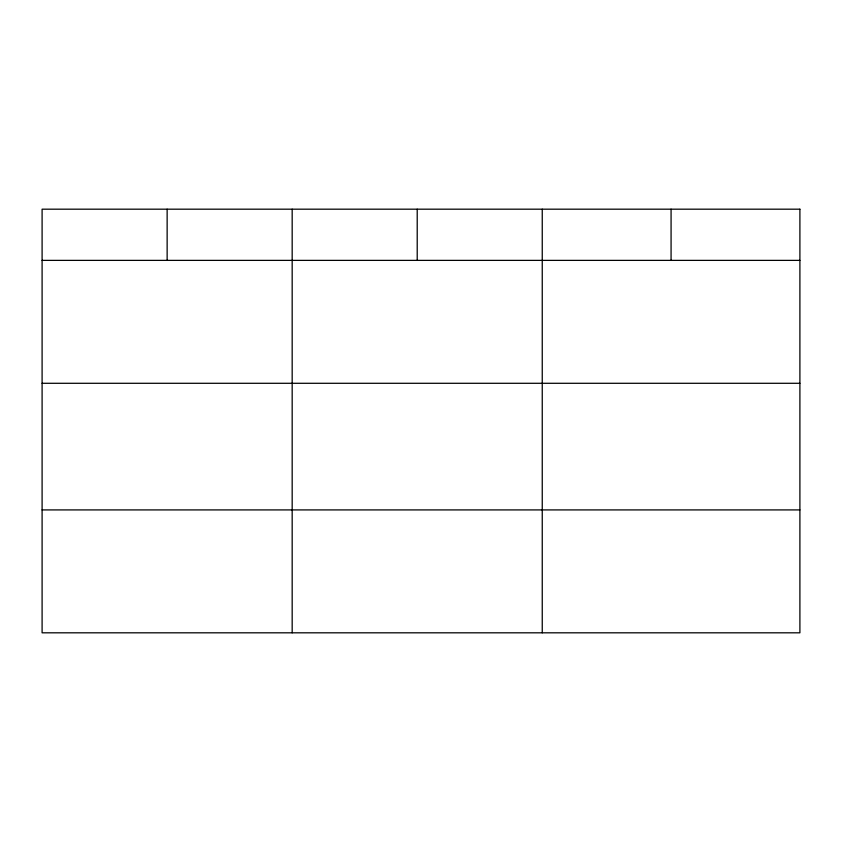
<?xml version="1.0" encoding="UTF-8"?>
<svg xmlns="http://www.w3.org/2000/svg" width="842" height="842" viewBox="0 0 842 842"><rect width="100%" height="100%" fill="white"/><g stroke="black" fill="none" stroke-linecap="round" stroke-linejoin="round"><path stroke-width="1.26" d="M42.1 260.378L799.9 260.378M42.1 383.289L799.9 383.289M42.1 509.915L799.9 509.915M671.074 209.184L671.074 260.378M542.248 209.184L542.248 632.816M417.211 209.184L417.211 260.378M292.174 209.184L292.174 632.816M167.137 209.184L167.137 260.378M799.9 209.184L42.1 209.184L42.1 632.816L799.9 632.816L799.9 209.184"/></g></svg>
